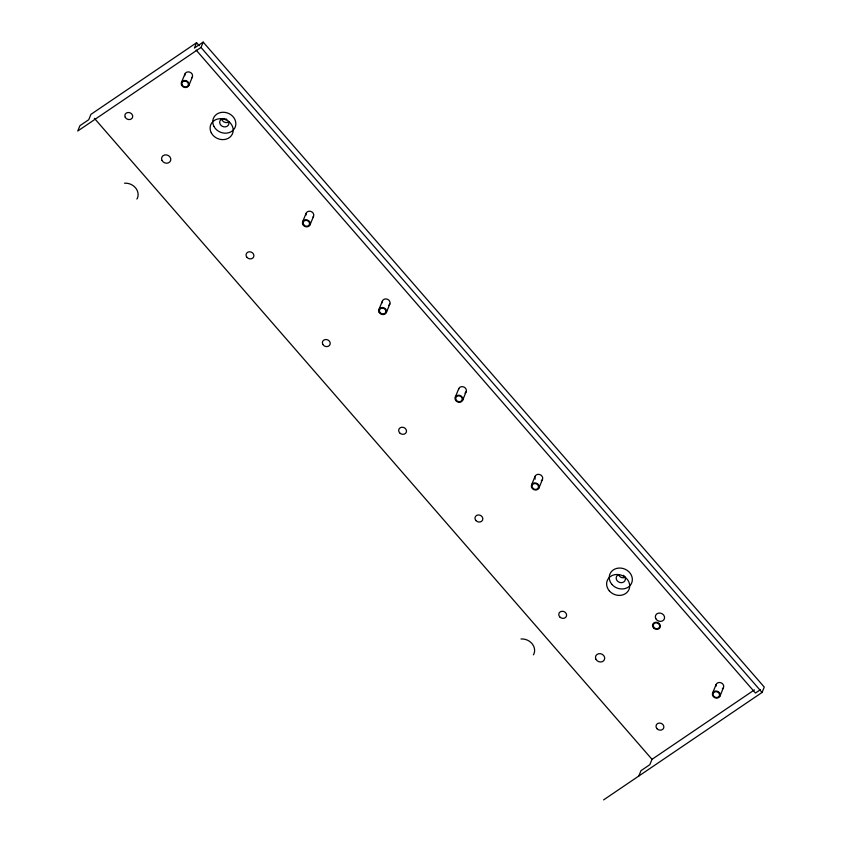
<?xml version="1.0" encoding="UTF-8"?>
<svg xmlns="http://www.w3.org/2000/svg" width="842" height="842" viewBox="0 0 842 842"><rect width="100%" height="100%" fill="white"/><g stroke="black" fill="none" stroke-linecap="round" stroke-linejoin="round"><path stroke-width="1.26" d="M199.175 45.689L196.586 42.71L194.386 48.068L203.185 42.1L764.262 687.083L762.073 692.44L603.598 799.9M181.44 82.484L184.956 73.917M196.586 42.71L90.936 114.354L88.736 119.711L79.927 125.679L77.738 131.036L200.996 47.457L203.185 42.1M188.84 85.526L192.355 76.948M302.636 221.804L306.151 213.236M310.024 224.835A3.999 3.484 22.3 0 0 305.625 219.773A3.999 3.484 22.3 0 0 303.341 225.351A3.999 3.484 22.3 0 0 310.024 224.835L313.55 216.268M378.942 309.519L382.457 300.952M386.341 312.561L389.857 303.983M455.248 397.235L458.764 388.667M462.647 400.276A3.999 3.484 22.3 0 0 458.237 395.214A3.999 3.484 22.3 0 0 455.954 400.781A3.999 3.484 22.3 0 0 462.647 400.276L466.163 391.698M531.555 484.96L535.07 476.383M538.954 487.992A3.999 3.484 22.3 0 0 534.544 482.929A3.999 3.484 22.3 0 0 532.26 488.507A3.999 3.484 22.3 0 0 538.954 487.992L542.469 479.414M638.815 776.019L641.004 770.662L649.813 764.694L652.013 759.337L754.421 689.882M712.595 693.071L716.11 684.493M719.994 696.102A3.999 3.484 22.3 0 0 715.584 691.04A3.999 3.484 22.3 0 0 713.3 696.618A3.999 3.484 22.3 0 0 719.994 696.102L723.51 687.535M136.888 199.038L137.457 198.091A11.756 10.241 22.3 0 0 124.5 183.198M533.386 654.823L533.954 653.876A11.756 10.241 22.3 0 0 520.998 638.983M760.358 689.735L755.463 693.05L196.112 50.057M200.996 47.457L762.073 692.44M94.388 118.322L652.013 759.337M229.056 121.869A4.705 4.094 22.3 0 1 221.509 118.785M228.477 121.301A4.705 4.094 22.3 0 1 225.519 126.847A4.705 4.094 22.3 0 1 219.699 122.7A4.705 4.094 22.3 0 1 224.677 118.596M225.856 118.933A4.705 4.094 22.3 0 1 226.93 119.522M623.427 575.307A4.705 4.094 22.3 0 1 624.08 581.727A4.705 4.094 22.3 0 1 617.028 580.58A4.705 4.094 22.3 0 1 618.817 574.56M715.942 686.314A3.999 3.484 22.3 0 1 721.131 682.799A3.999 3.484 22.3 0 1 722.352 688.935M535.217 479.109A3.999 3.484 22.3 0 1 536.786 474.667A3.999 3.484 22.3 0 1 541.974 476.13A3.999 3.484 22.3 0 1 541.311 480.824M458.543 389.551A3.999 3.484 22.3 0 1 464.247 387.194A3.999 3.484 22.3 0 1 465.005 393.109M184.787 75.727A3.999 3.484 22.3 0 1 189.482 72.044A3.999 3.484 22.3 0 1 191.881 77.738M305.983 215.047A3.999 3.484 22.3 0 1 310.677 211.363A3.999 3.484 22.3 0 1 313.077 217.047M382.289 302.762A3.999 3.484 22.3 0 1 387.478 299.247A3.999 3.484 22.3 0 1 388.699 305.393M625.101 577.138A3.999 3.484 22.3 0 1 618.691 574.518M532.786 488.149A3.294 2.863 22.3 0 0 538.301 487.728A3.294 2.863 22.3 0 0 534.67 483.55A3.294 2.863 22.3 0 0 532.786 488.149M380.174 312.708A3.294 2.863 22.3 0 0 385.678 312.287A3.294 2.863 22.3 0 0 382.058 308.119A3.294 2.863 22.3 0 0 380.174 312.708M456.48 400.424A3.294 2.863 22.3 0 0 461.995 400.003A3.294 2.863 22.3 0 0 458.364 395.835A3.294 2.863 22.3 0 0 456.48 400.424M303.867 224.993A3.294 2.863 22.3 0 0 309.372 224.572A3.294 2.863 22.3 0 0 305.751 220.404A3.294 2.863 22.3 0 0 303.867 224.993M713.363 695.576A3.294 2.863 22.3 0 0 718.952 696.481A3.294 2.863 22.3 0 0 716.553 691.703A3.294 2.863 22.3 0 0 713.363 695.576M182.219 85A3.294 2.863 22.3 0 0 187.798 85.905A3.294 2.863 22.3 0 0 185.398 81.127A3.294 2.863 22.3 0 0 182.219 85M653.518 626.785A3.294 2.863 22.3 0 0 659.107 627.679A3.294 2.863 22.3 0 0 656.707 622.901A3.294 2.863 22.3 0 0 653.518 626.785M211.289 132.826A11.756 10.241 22.3 0 0 231.255 135.804A11.756 10.241 22.3 0 0 222.446 118.817A11.756 10.241 22.3 0 0 211.289 132.826M609.355 590.905A11.756 10.241 22.3 0 0 629.037 589.4A11.756 10.241 22.3 0 0 616.081 574.497A11.756 10.241 22.3 0 0 609.355 590.905M611.987 584.474A11.756 10.241 22.3 0 0 631.679 582.969A11.756 10.241 22.3 0 0 618.723 568.076A11.756 10.241 22.3 0 0 611.987 584.474M213.931 126.395A11.756 10.241 22.3 0 0 233.897 129.373A11.756 10.241 22.3 0 0 225.077 112.396A11.756 10.241 22.3 0 0 213.931 126.395M655.781 618.638A4.705 4.094 22.3 0 0 663.759 619.923A4.705 4.094 22.3 0 0 660.328 613.092A4.705 4.094 22.3 0 0 655.781 618.638M595.915 659.233A4.705 4.094 22.3 0 0 603.893 660.517A4.705 4.094 22.3 0 0 600.462 653.697A4.705 4.094 22.3 0 0 595.915 659.233M162.011 160.443A4.705 4.094 22.3 0 0 169.989 161.738A4.705 4.094 22.3 0 0 166.569 154.907A4.705 4.094 22.3 0 0 162.011 160.443M125.237 117.238A3.999 3.484 22.3 0 0 132.015 118.333A3.999 3.484 22.3 0 0 129.1 112.523A3.999 3.484 22.3 0 0 125.237 117.238M246.938 257.326A3.999 3.484 22.3 0 0 253.653 256.926A3.999 3.484 22.3 0 0 249.337 251.79A3.999 3.484 22.3 0 0 246.938 257.326M322.739 344.273A3.999 3.484 22.3 0 0 329.517 345.367A3.999 3.484 22.3 0 0 326.601 339.558A3.999 3.484 22.3 0 0 322.739 344.273M399.603 432.809A3.999 3.484 22.3 0 0 406.286 432.293A3.999 3.484 22.3 0 0 401.887 427.231A3.999 3.484 22.3 0 0 399.603 432.809M475.909 520.524A3.999 3.484 22.3 0 0 482.603 520.019A3.999 3.484 22.3 0 0 478.193 514.946A3.999 3.484 22.3 0 0 475.909 520.524M559.688 616.849A3.999 3.484 22.3 0 0 566.382 616.333A3.999 3.484 22.3 0 0 561.982 611.271A3.999 3.484 22.3 0 0 559.688 616.849M656.949 728.646A3.999 3.484 22.3 0 0 663.643 728.13A3.999 3.484 22.3 0 0 659.233 723.067A3.999 3.484 22.3 0 0 656.949 728.646M653.445 627.816A3.999 3.484 22.3 0 0 660.139 627.311A3.999 3.484 22.3 0 0 655.739 622.238A3.999 3.484 22.3 0 0 653.445 627.816M181.588 85.21A3.999 3.484 22.3 0 0 188.366 86.305A3.999 3.484 22.3 0 0 185.45 80.506A3.999 3.484 22.3 0 0 181.588 85.21M379.089 312.245A3.999 3.484 22.3 0 0 385.868 313.34A3.999 3.484 22.3 0 0 382.952 307.541A3.999 3.484 22.3 0 0 379.089 312.245"/></g></svg>
